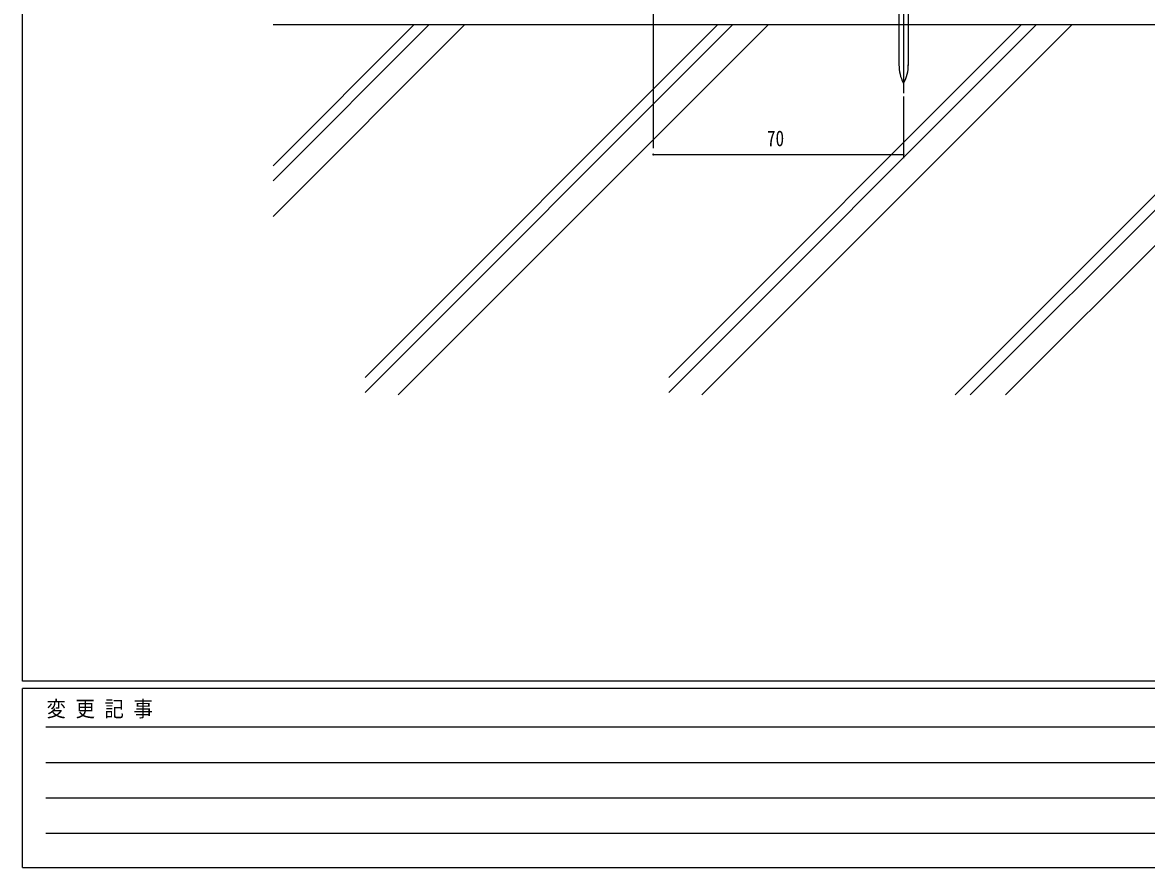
# Model space of a CAD drawing. Units: millimetres, scale not verified. Extents: x -1514 to 567, y -403 to 403.
# Drawn here: x -562.7 to -248.6, y -403 to -167 of the extents above; entities that cross this region are included whole.
import ezdxf
from ezdxf.enums import TextEntityAlignment as Align

# ---------------------------------------------------------------- set-up
doc = ezdxf.new("R2010")
doc.units = ezdxf.units.MM
doc.header["$LTSCALE"] = 2
for name, color, linetype in [('0-3_YKK_12', 2, 'Continuous'), ('0-4_YKK_13', 4, 'Continuous'), ('0-5_YKK_D', 6, 'Continuous'), ('0-6_YKK_ZWAK', 7, 'Continuous'), ('0-7_YSS_K', 3, 'Continuous')]:
    doc.layers.add(name, color=color, linetype=linetype)
doc.styles.add('ＭＳ ゴシック', font='')
doc.styles.get('ＭＳ ゴシック').set_extended_font_data('MS Gothic')

msp = doc.modelspace()

# ---------------------------------------------------------------- linework, layer by layer
at = {"layer": '0-3_YKK_12'}
msp.add_line((-386.484, 263.809), (-386.484, -202.063), dxfattribs=at)
at = {"layer": '0-4_YKK_13'}
for p, q in [((-316.494, -148.419), (-316.494, -186.707)), ((-317.794, -162.913), (-317.794, -179.045)), ((-315.194, -162.913), (-315.194, -179.045))]:
    msp.add_line(p, q, dxfattribs=at)
for centre, radius, start, end in [((-307.188, -178.934), 10.607, 179.40046, 207.65841), ((-325.8, -178.934), 10.607, 332.34164, 0.59959), ((-316.494, -183.811), 0.1, 207.65841, 332.34164)]:
    msp.add_arc(centre, radius, start, end, dxfattribs=at)
at = {"layer": '0-5_YKK_D'}
for p, q in [((-316.494, -187.704), (-316.494, -204.861)), ((-386.484, -203.861), (-316.494, -203.861))]:
    msp.add_line(p, q, dxfattribs=at)
for centre, start, end in [((-386.484, -203.861), 0, 180), ((-386.484, -203.861), 180, 0), ((-316.494, -203.861), 0, 180), ((-316.494, -203.861), 180, 0)]:
    msp.add_arc(centre, 0.106, start, end, dxfattribs=at)
at = {"layer": '0-6_YKK_ZWAK'}
for p, q in [((-562.7, -351), (-562.7, 399)), ((537.3, -351), (-562.7, -351)), ((483.3, -353), (-562.7, -353)), ((-562.7, -403), (-562.7, -353)), ((-556.13, -363.732), (-201.57, -363.732)), ((-556.13, -373.63), (-201.57, -373.63)), ((-556.13, -383.528), (-201.57, -383.528)), ((-556.13, -393.426), (-201.57, -393.426)), ((-562.7, -403), (483.3, -403))]:
    msp.add_line(p, q, dxfattribs=at)
at = {"layer": '0-7_YSS_K'}
for p, q in [((-149.484, -167.687), (-492.7, -167.687)), ((-453.376, -167.687), (-492.7, -207.011)), ((-449.134, -167.687), (-492.7, -211.254)), ((-439.234, -167.687), (-492.7, -221.153)), ((-364.281, -167.687), (-466.94, -270.347)), ((-368.523, -167.687), (-466.94, -266.104)), ((-354.381, -167.687), (-457.694, -271)), ((-279.428, -167.687), (-382.088, -270.347)), ((-283.671, -167.687), (-382.088, -266.104)), ((-269.528, -167.687), (-372.841, -271)), ((-198.818, -167.687), (-302.131, -271)), ((-194.575, -167.687), (-297.888, -271)), ((-184.676, -167.687), (-287.988, -271))]:
    msp.add_line(p, q, dxfattribs=at)

# ---------------------------------------------------------------- texts
at = {"layer": '0-5_YKK_D', "style": 'ＭＳ ゴシック', "width": 0.8}
msp.add_text('70', height=4.399, dxfattribs=at).set_placement((-354.681, -202.861), align=Align.BOTTOM_LEFT)
at = {"layer": '0-6_YKK_ZWAK', "style": 'ＭＳ ゴシック', "width": 0.9}
msp.add_text('変 更 記 事', height=4.399, dxfattribs=at).set_placement((-555.965, -362.209), align=Align.BOTTOM_LEFT)

doc.saveas('drawing.dxf')
